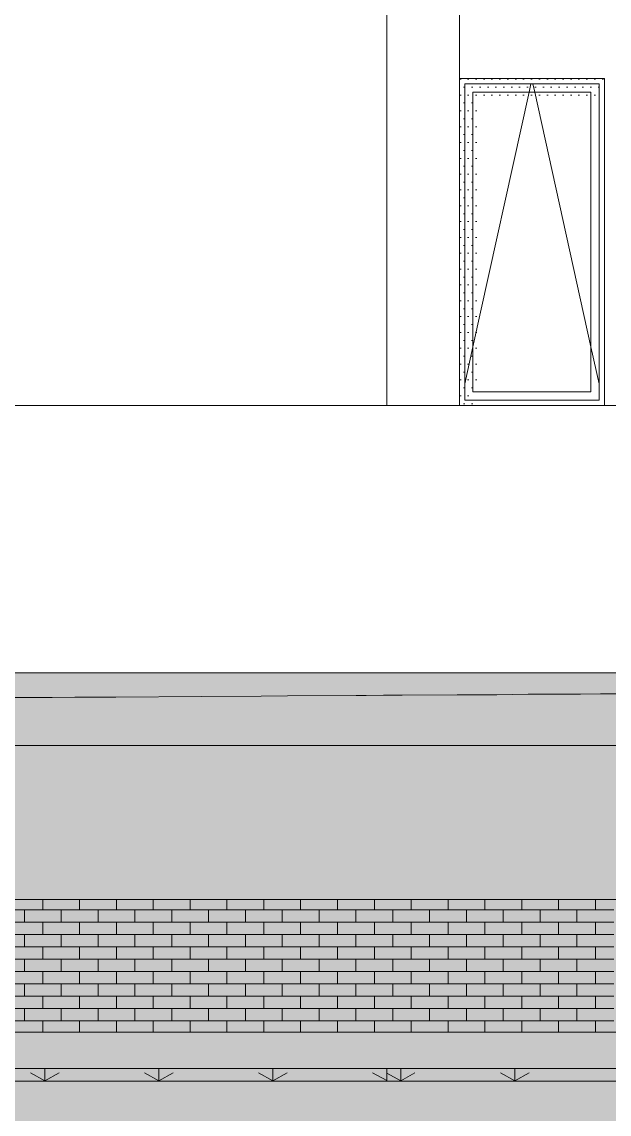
# Model space of a CAD drawing. Header units: metres. Extents: x -111189 to -108577, y -72951 to -72647.
# Drawn here: x -108786.35 to -108783.12, y -72944.9 to -72938.88 of the extents above; entities that cross this region are included whole.
import ezdxf

# ---------------------------------------------------------------- set-up
doc = ezdxf.new("R2010")
doc.units = ezdxf.units.M
doc.header["$MEASUREMENT"] = 0
for name, color, linetype in [('00 - DESENHO 2D', 7, 'Continuous'), ('01 - TERRENO PROPOSTO', 7, 'Continuous'), ('03 - LAJES', 7, 'Continuous'), ('05 - PAREDES..35', 7, 'Continuous'), ('06 - FORRA', 7, 'Continuous')]:
    doc.layers.add(name, color=color, linetype=linetype)
pattern_1 = [(360, (-108945.28672, -72941.59482), (0.021783658, 0.043567315), [0, -0.043567315])]

# ---------------------------------------------------------------- blocks, each defined once
blk = doc.blocks.new('Corte Elem_1871_1', base_point=(-108945.2867, -72941.5948))
at = {"layer": '05 - PAREDES..35', "linetype": 'Continuous', "lineweight": 13}
h = blk.add_hatch(dxfattribs=at)
h.set_pattern_fill('DOTS_0001', color=251, style=0, pattern_type=2)
h.set_pattern_definition(pattern_1)
h.paths.add_polyline_path([(-108788.652, -72938.7148), (-108788.652, -72940.9948), (-108788.6474, -72940.9948), (-108788.6474, -72940.8979), (-108788.5595, -72940.9948), (-108788.2611, -72940.9948), (-108788.2611, -72940.7889), (-108788.2727, -72940.776), (-108788.2368, -72940.776), (-108788.0385, -72940.9948), (-108787.8525, -72940.9948), (-108788.4052, -72940.385), (-108788.4552, -72940.385), (-108788.4552, -72940.535), (-108788.4193, -72940.5746), (-108788.6474, -72940.5746), (-108788.6474, -72938.72), (-108784.3406, -72938.72), (-108784.3406, -72938.5948), (-108784.342, -72938.5948), (-108784.342, -72938.7148)])
h.paths.add_polyline_path([(-108788.5719, -72940.776), (-108788.481, -72940.776), (-108788.481, -72940.8763)], flags=0)
h = blk.add_hatch(dxfattribs=at)
h.set_pattern_fill('DOTS_0001', color=251, style=0, pattern_type=2)
h.set_pattern_definition(pattern_1)
h.paths.add_polyline_path([(-108783.9406, -72939.1948), (-108783.9359, -72939.1948), (-108783.9359, -72938.5948), (-108783.9406, -72938.5948)])
at = {"layer": '05 - PAREDES..35', "color": 7, "linetype": 'Continuous', "lineweight": 13}
blk.add_line((-108784.342, -72938.5948), (-108784.3406, -72938.5948), dxfattribs=at)
blk = doc.blocks.new('Corte Elem_1878_1', base_point=(-108945.2867, -72941.5948))
at = {"layer": '03 - LAJES', "color": 7, "linetype": 'Continuous', "lineweight": 13}
blk.add_line((-108789.0406, -72944.6448), (-108779.0906, -72944.6448), dxfattribs=at)
blk = doc.blocks.new('*X2623', base_point=(-108945.2867, -72941.5948))
at = {"color": 254, "linetype": 'Continuous', "lineweight": 13}
for p, q in [((-108786.2362, -72943.7148), (-108786.2362, -72943.7708)), ((-108786.0332, -72943.7148), (-108786.0332, -72943.7708)), ((-108785.8302, -72943.7148), (-108785.8302, -72943.7708)), ((-108785.6272, -72943.7148), (-108785.6272, -72943.7708)), ((-108785.4242, -72943.7148), (-108785.4242, -72943.7708)), ((-108785.2212, -72943.7148), (-108785.2212, -72943.7708)), ((-108785.0182, -72943.7148), (-108785.0182, -72943.7708)), ((-108784.8152, -72943.7148), (-108784.8152, -72943.7708)), ((-108784.6122, -72943.7148), (-108784.6122, -72943.7708)), ((-108784.4092, -72943.7148), (-108784.4092, -72943.7708)), ((-108784.2062, -72943.7148), (-108784.2062, -72943.7708)), ((-108784.0032, -72943.7148), (-108784.0032, -72943.7708)), ((-108783.8002, -72943.7148), (-108783.8002, -72943.7708)), ((-108783.5972, -72943.7148), (-108783.5972, -72943.7708)), ((-108783.3942, -72943.7148), (-108783.3942, -72943.7708)), ((-108783.1912, -72943.7148), (-108783.1912, -72943.7708)), ((-108786.3377, -72943.7708), (-108786.5407, -72943.7708)), ((-108786.1347, -72943.7708), (-108786.3377, -72943.7708)), ((-108786.3377, -72943.8388), (-108786.3377, -72943.7708)), ((-108785.9317, -72943.7708), (-108786.1347, -72943.7708)), ((-108786.1347, -72943.8388), (-108786.1347, -72943.7708)), ((-108785.7287, -72943.7708), (-108785.9317, -72943.7708)), ((-108785.9317, -72943.8388), (-108785.9317, -72943.7708)), ((-108785.5257, -72943.7708), (-108785.7287, -72943.7708)), ((-108785.7287, -72943.8388), (-108785.7287, -72943.7708)), ((-108785.3227, -72943.7708), (-108785.5257, -72943.7708)), ((-108785.5257, -72943.8388), (-108785.5257, -72943.7708)), ((-108785.1197, -72943.7708), (-108785.3227, -72943.7708)), ((-108785.3227, -72943.8388), (-108785.3227, -72943.7708)), ((-108784.9167, -72943.7708), (-108785.1197, -72943.7708)), ((-108785.1197, -72943.8388), (-108785.1197, -72943.7708)), ((-108784.7137, -72943.7708), (-108784.9167, -72943.7708)), ((-108784.9167, -72943.8388), (-108784.9167, -72943.7708)), ((-108784.5107, -72943.7708), (-108784.7137, -72943.7708)), ((-108784.7137, -72943.8388), (-108784.7137, -72943.7708)), ((-108784.3077, -72943.7708), (-108784.5107, -72943.7708)), ((-108784.5107, -72943.8388), (-108784.5107, -72943.7708)), ((-108784.1047, -72943.7708), (-108784.3077, -72943.7708)), ((-108784.3077, -72943.8388), (-108784.3077, -72943.7708)), ((-108783.9017, -72943.7708), (-108784.1047, -72943.7708)), ((-108784.1047, -72943.8388), (-108784.1047, -72943.7708)), ((-108783.6987, -72943.7708), (-108783.9017, -72943.7708)), ((-108783.9017, -72943.8388), (-108783.9017, -72943.7708)), ((-108783.4957, -72943.7708), (-108783.6987, -72943.7708)), ((-108783.6987, -72943.8388), (-108783.6987, -72943.7708)), ((-108783.2927, -72943.7708), (-108783.4957, -72943.7708)), ((-108783.4957, -72943.8388), (-108783.4957, -72943.7708)), ((-108783.0897, -72943.7708), (-108783.2927, -72943.7708)), ((-108783.2927, -72943.8388), (-108783.2927, -72943.7708)), ((-108786.3377, -72943.8388), (-108786.5407, -72943.8388)), ((-108786.1347, -72943.8388), (-108786.3377, -72943.8388)), ((-108786.2362, -72943.8388), (-108786.2362, -72943.9068)), ((-108785.9317, -72943.8388), (-108786.1347, -72943.8388)), ((-108786.0332, -72943.8388), (-108786.0332, -72943.9068)), ((-108785.7287, -72943.8388), (-108785.9317, -72943.8388)), ((-108785.8302, -72943.8388), (-108785.8302, -72943.9068)), ((-108785.5257, -72943.8388), (-108785.7287, -72943.8388)), ((-108785.6272, -72943.8388), (-108785.6272, -72943.9068)), ((-108785.3227, -72943.8388), (-108785.5257, -72943.8388)), ((-108785.4242, -72943.8388), (-108785.4242, -72943.9068)), ((-108785.1197, -72943.8388), (-108785.3227, -72943.8388)), ((-108785.2212, -72943.8388), (-108785.2212, -72943.9068)), ((-108784.9167, -72943.8388), (-108785.1197, -72943.8388)), ((-108785.0182, -72943.8388), (-108785.0182, -72943.9068)), ((-108784.7137, -72943.8388), (-108784.9167, -72943.8388)), ((-108784.8152, -72943.8388), (-108784.8152, -72943.9068)), ((-108784.5107, -72943.8388), (-108784.7137, -72943.8388)), ((-108784.6122, -72943.8388), (-108784.6122, -72943.9068)), ((-108784.3077, -72943.8388), (-108784.5107, -72943.8388)), ((-108784.4092, -72943.8388), (-108784.4092, -72943.9068)), ((-108784.1047, -72943.8388), (-108784.3077, -72943.8388)), ((-108784.2062, -72943.8388), (-108784.2062, -72943.9068)), ((-108783.9017, -72943.8388), (-108784.1047, -72943.8388)), ((-108784.0032, -72943.8388), (-108784.0032, -72943.9068)), ((-108783.6987, -72943.8388), (-108783.9017, -72943.8388)), ((-108783.8002, -72943.8388), (-108783.8002, -72943.9068)), ((-108783.4957, -72943.8388), (-108783.6987, -72943.8388)), ((-108783.5972, -72943.8388), (-108783.5972, -72943.9068)), ((-108783.2927, -72943.8388), (-108783.4957, -72943.8388)), ((-108783.3942, -72943.8388), (-108783.3942, -72943.9068)), ((-108783.0897, -72943.8388), (-108783.2927, -72943.8388)), ((-108783.1912, -72943.8388), (-108783.1912, -72943.9068)), ((-108786.3377, -72943.9068), (-108786.5407, -72943.9068)), ((-108786.1347, -72943.9068), (-108786.3377, -72943.9068)), ((-108786.3377, -72943.9748), (-108786.3377, -72943.9068)), ((-108785.9317, -72943.9068), (-108786.1347, -72943.9068)), ((-108786.1347, -72943.9748), (-108786.1347, -72943.9068)), ((-108785.7287, -72943.9068), (-108785.9317, -72943.9068)), ((-108785.9317, -72943.9748), (-108785.9317, -72943.9068)), ((-108785.5257, -72943.9068), (-108785.7287, -72943.9068)), ((-108785.7287, -72943.9748), (-108785.7287, -72943.9068)), ((-108785.3227, -72943.9068), (-108785.5257, -72943.9068)), ((-108785.5257, -72943.9748), (-108785.5257, -72943.9068)), ((-108785.1197, -72943.9068), (-108785.3227, -72943.9068)), ((-108785.3227, -72943.9748), (-108785.3227, -72943.9068)), ((-108784.9167, -72943.9068), (-108785.1197, -72943.9068)), ((-108785.1197, -72943.9748), (-108785.1197, -72943.9068)), ((-108784.7137, -72943.9068), (-108784.9167, -72943.9068)), ((-108784.9167, -72943.9748), (-108784.9167, -72943.9068)), ((-108784.5107, -72943.9068), (-108784.7137, -72943.9068)), ((-108784.7137, -72943.9748), (-108784.7137, -72943.9068)), ((-108784.3077, -72943.9068), (-108784.5107, -72943.9068)), ((-108784.5107, -72943.9748), (-108784.5107, -72943.9068)), ((-108784.1047, -72943.9068), (-108784.3077, -72943.9068)), ((-108784.3077, -72943.9748), (-108784.3077, -72943.9068)), ((-108783.9017, -72943.9068), (-108784.1047, -72943.9068)), ((-108784.1047, -72943.9748), (-108784.1047, -72943.9068)), ((-108783.6987, -72943.9068), (-108783.9017, -72943.9068)), ((-108783.9017, -72943.9748), (-108783.9017, -72943.9068)), ((-108783.4957, -72943.9068), (-108783.6987, -72943.9068)), ((-108783.6987, -72943.9748), (-108783.6987, -72943.9068)), ((-108783.2927, -72943.9068), (-108783.4957, -72943.9068)), ((-108783.4957, -72943.9748), (-108783.4957, -72943.9068)), ((-108783.0897, -72943.9068), (-108783.2927, -72943.9068)), ((-108783.2927, -72943.9748), (-108783.2927, -72943.9068)), ((-108786.3377, -72943.9748), (-108786.5407, -72943.9748)), ((-108786.1347, -72943.9748), (-108786.3377, -72943.9748)), ((-108786.2362, -72943.9748), (-108786.2362, -72944.0428)), ((-108785.9317, -72943.9748), (-108786.1347, -72943.9748)), ((-108786.0332, -72943.9748), (-108786.0332, -72944.0428)), ((-108785.7287, -72943.9748), (-108785.9317, -72943.9748)), ((-108785.8302, -72943.9748), (-108785.8302, -72944.0428)), ((-108785.5257, -72943.9748), (-108785.7287, -72943.9748)), ((-108785.6272, -72943.9748), (-108785.6272, -72944.0428)), ((-108785.3227, -72943.9748), (-108785.5257, -72943.9748)), ((-108785.4242, -72943.9748), (-108785.4242, -72944.0428)), ((-108785.1197, -72943.9748), (-108785.3227, -72943.9748)), ((-108785.2212, -72943.9748), (-108785.2212, -72944.0428)), ((-108784.9167, -72943.9748), (-108785.1197, -72943.9748)), ((-108785.0182, -72943.9748), (-108785.0182, -72944.0428)), ((-108784.7137, -72943.9748), (-108784.9167, -72943.9748)), ((-108784.8152, -72943.9748), (-108784.8152, -72944.0428)), ((-108784.5107, -72943.9748), (-108784.7137, -72943.9748)), ((-108784.6122, -72943.9748), (-108784.6122, -72944.0428)), ((-108784.3077, -72943.9748), (-108784.5107, -72943.9748)), ((-108784.4092, -72943.9748), (-108784.4092, -72944.0428)), ((-108784.1047, -72943.9748), (-108784.3077, -72943.9748)), ((-108784.2062, -72943.9748), (-108784.2062, -72944.0428)), ((-108783.9017, -72943.9748), (-108784.1047, -72943.9748)), ((-108784.0032, -72943.9748), (-108784.0032, -72944.0428)), ((-108783.6987, -72943.9748), (-108783.9017, -72943.9748)), ((-108783.8002, -72943.9748), (-108783.8002, -72944.0428)), ((-108783.4957, -72943.9748), (-108783.6987, -72943.9748)), ((-108783.5972, -72943.9748), (-108783.5972, -72944.0428)), ((-108783.2927, -72943.9748), (-108783.4957, -72943.9748)), ((-108783.3942, -72943.9748), (-108783.3942, -72944.0428)), ((-108783.0897, -72943.9748), (-108783.2927, -72943.9748)), ((-108783.1912, -72943.9748), (-108783.1912, -72944.0428)), ((-108786.3377, -72944.0428), (-108786.5407, -72944.0428)), ((-108786.1347, -72944.0428), (-108786.3377, -72944.0428)), ((-108786.3377, -72944.1108), (-108786.3377, -72944.0428)), ((-108785.9317, -72944.0428), (-108786.1347, -72944.0428)), ((-108786.1347, -72944.1108), (-108786.1347, -72944.0428)), ((-108785.7287, -72944.0428), (-108785.9317, -72944.0428)), ((-108785.9317, -72944.1108), (-108785.9317, -72944.0428)), ((-108785.5257, -72944.0428), (-108785.7287, -72944.0428)), ((-108785.7287, -72944.1108), (-108785.7287, -72944.0428)), ((-108785.3227, -72944.0428), (-108785.5257, -72944.0428)), ((-108785.5257, -72944.1108), (-108785.5257, -72944.0428)), ((-108785.1197, -72944.0428), (-108785.3227, -72944.0428)), ((-108785.3227, -72944.1108), (-108785.3227, -72944.0428)), ((-108784.9167, -72944.0428), (-108785.1197, -72944.0428)), ((-108785.1197, -72944.1108), (-108785.1197, -72944.0428)), ((-108784.7137, -72944.0428), (-108784.9167, -72944.0428)), ((-108784.9167, -72944.1108), (-108784.9167, -72944.0428)), ((-108784.5107, -72944.0428), (-108784.7137, -72944.0428)), ((-108784.7137, -72944.1108), (-108784.7137, -72944.0428)), ((-108784.3077, -72944.0428), (-108784.5107, -72944.0428)), ((-108784.5107, -72944.1108), (-108784.5107, -72944.0428)), ((-108784.1047, -72944.0428), (-108784.3077, -72944.0428)), ((-108784.3077, -72944.1108), (-108784.3077, -72944.0428)), ((-108783.9017, -72944.0428), (-108784.1047, -72944.0428)), ((-108784.1047, -72944.1108), (-108784.1047, -72944.0428)), ((-108783.6987, -72944.0428), (-108783.9017, -72944.0428)), ((-108783.9017, -72944.1108), (-108783.9017, -72944.0428)), ((-108783.4957, -72944.0428), (-108783.6987, -72944.0428)), ((-108783.6987, -72944.1108), (-108783.6987, -72944.0428)), ((-108783.2927, -72944.0428), (-108783.4957, -72944.0428)), ((-108783.4957, -72944.1108), (-108783.4957, -72944.0428)), ((-108783.0897, -72944.0428), (-108783.2927, -72944.0428)), ((-108783.2927, -72944.1108), (-108783.2927, -72944.0428)), ((-108786.3377, -72944.1108), (-108786.5407, -72944.1108)), ((-108786.1347, -72944.1108), (-108786.3377, -72944.1108)), ((-108786.2362, -72944.1108), (-108786.2362, -72944.1788)), ((-108785.9317, -72944.1108), (-108786.1347, -72944.1108)), ((-108786.0332, -72944.1108), (-108786.0332, -72944.1788)), ((-108785.7287, -72944.1108), (-108785.9317, -72944.1108)), ((-108785.8302, -72944.1108), (-108785.8302, -72944.1788)), ((-108785.5257, -72944.1108), (-108785.7287, -72944.1108)), ((-108785.6272, -72944.1108), (-108785.6272, -72944.1788)), ((-108785.3227, -72944.1108), (-108785.5257, -72944.1108)), ((-108785.4242, -72944.1108), (-108785.4242, -72944.1788)), ((-108785.1197, -72944.1108), (-108785.3227, -72944.1108)), ((-108785.2212, -72944.1108), (-108785.2212, -72944.1788)), ((-108784.9167, -72944.1108), (-108785.1197, -72944.1108)), ((-108785.0182, -72944.1108), (-108785.0182, -72944.1788)), ((-108784.7137, -72944.1108), (-108784.9167, -72944.1108)), ((-108784.8152, -72944.1108), (-108784.8152, -72944.1788)), ((-108784.5107, -72944.1108), (-108784.7137, -72944.1108)), ((-108784.6122, -72944.1108), (-108784.6122, -72944.1788)), ((-108784.3077, -72944.1108), (-108784.5107, -72944.1108)), ((-108784.4092, -72944.1108), (-108784.4092, -72944.1788)), ((-108784.1047, -72944.1108), (-108784.3077, -72944.1108)), ((-108784.2062, -72944.1108), (-108784.2062, -72944.1788)), ((-108783.9017, -72944.1108), (-108784.1047, -72944.1108)), ((-108784.0032, -72944.1108), (-108784.0032, -72944.1788)), ((-108783.6987, -72944.1108), (-108783.9017, -72944.1108)), ((-108783.8002, -72944.1108), (-108783.8002, -72944.1788)), ((-108783.4957, -72944.1108), (-108783.6987, -72944.1108)), ((-108783.5972, -72944.1108), (-108783.5972, -72944.1788)), ((-108783.2927, -72944.1108), (-108783.4957, -72944.1108)), ((-108783.3942, -72944.1108), (-108783.3942, -72944.1788)), ((-108783.0897, -72944.1108), (-108783.2927, -72944.1108)), ((-108783.1912, -72944.1108), (-108783.1912, -72944.1788)), ((-108786.3377, -72944.1788), (-108786.5407, -72944.1788)), ((-108786.1347, -72944.1788), (-108786.3377, -72944.1788)), ((-108786.3377, -72944.2468), (-108786.3377, -72944.1788)), ((-108785.9317, -72944.1788), (-108786.1347, -72944.1788)), ((-108786.1347, -72944.2468), (-108786.1347, -72944.1788)), ((-108785.7287, -72944.1788), (-108785.9317, -72944.1788)), ((-108785.9317, -72944.2468), (-108785.9317, -72944.1788)), ((-108785.5257, -72944.1788), (-108785.7287, -72944.1788)), ((-108785.7287, -72944.2468), (-108785.7287, -72944.1788)), ((-108785.3227, -72944.1788), (-108785.5257, -72944.1788)), ((-108785.5257, -72944.2468), (-108785.5257, -72944.1788)), ((-108785.1197, -72944.1788), (-108785.3227, -72944.1788)), ((-108785.3227, -72944.2468), (-108785.3227, -72944.1788)), ((-108784.9167, -72944.1788), (-108785.1197, -72944.1788)), ((-108785.1197, -72944.2468), (-108785.1197, -72944.1788)), ((-108784.7137, -72944.1788), (-108784.9167, -72944.1788)), ((-108784.9167, -72944.2468), (-108784.9167, -72944.1788)), ((-108784.5107, -72944.1788), (-108784.7137, -72944.1788)), ((-108784.7137, -72944.2468), (-108784.7137, -72944.1788)), ((-108784.3077, -72944.1788), (-108784.5107, -72944.1788)), ((-108784.5107, -72944.2468), (-108784.5107, -72944.1788)), ((-108784.1047, -72944.1788), (-108784.3077, -72944.1788)), ((-108784.3077, -72944.2468), (-108784.3077, -72944.1788)), ((-108783.9017, -72944.1788), (-108784.1047, -72944.1788)), ((-108784.1047, -72944.2468), (-108784.1047, -72944.1788)), ((-108783.6987, -72944.1788), (-108783.9017, -72944.1788)), ((-108783.9017, -72944.2468), (-108783.9017, -72944.1788)), ((-108783.4957, -72944.1788), (-108783.6987, -72944.1788)), ((-108783.6987, -72944.2468), (-108783.6987, -72944.1788)), ((-108783.2927, -72944.1788), (-108783.4957, -72944.1788)), ((-108783.4957, -72944.2468), (-108783.4957, -72944.1788)), ((-108783.0897, -72944.1788), (-108783.2927, -72944.1788)), ((-108783.2927, -72944.2468), (-108783.2927, -72944.1788)), ((-108786.3377, -72944.2468), (-108786.5407, -72944.2468)), ((-108786.1347, -72944.2468), (-108786.3377, -72944.2468)), ((-108786.2362, -72944.2468), (-108786.2362, -72944.3148)), ((-108785.9317, -72944.2468), (-108786.1347, -72944.2468)), ((-108786.0332, -72944.2468), (-108786.0332, -72944.3148)), ((-108785.7287, -72944.2468), (-108785.9317, -72944.2468)), ((-108785.8302, -72944.2468), (-108785.8302, -72944.3148)), ((-108785.5257, -72944.2468), (-108785.7287, -72944.2468)), ((-108785.6272, -72944.2468), (-108785.6272, -72944.3148)), ((-108785.3227, -72944.2468), (-108785.5257, -72944.2468)), ((-108785.4242, -72944.2468), (-108785.4242, -72944.3148)), ((-108785.1197, -72944.2468), (-108785.3227, -72944.2468)), ((-108785.2212, -72944.2468), (-108785.2212, -72944.3148)), ((-108784.9167, -72944.2468), (-108785.1197, -72944.2468)), ((-108785.0182, -72944.2468), (-108785.0182, -72944.3148)), ((-108784.7137, -72944.2468), (-108784.9167, -72944.2468)), ((-108784.8152, -72944.2468), (-108784.8152, -72944.3148)), ((-108784.5107, -72944.2468), (-108784.7137, -72944.2468)), ((-108784.6122, -72944.2468), (-108784.6122, -72944.3148)), ((-108784.3077, -72944.2468), (-108784.5107, -72944.2468)), ((-108784.4092, -72944.2468), (-108784.4092, -72944.3148)), ((-108784.1047, -72944.2468), (-108784.3077, -72944.2468)), ((-108784.2062, -72944.2468), (-108784.2062, -72944.3148)), ((-108783.9017, -72944.2468), (-108784.1047, -72944.2468)), ((-108784.0032, -72944.2468), (-108784.0032, -72944.3148)), ((-108783.6987, -72944.2468), (-108783.9017, -72944.2468)), ((-108783.8002, -72944.2468), (-108783.8002, -72944.3148)), ((-108783.4957, -72944.2468), (-108783.6987, -72944.2468)), ((-108783.5972, -72944.2468), (-108783.5972, -72944.3148)), ((-108783.2927, -72944.2468), (-108783.4957, -72944.2468)), ((-108783.3942, -72944.2468), (-108783.3942, -72944.3148)), ((-108783.0897, -72944.2468), (-108783.2927, -72944.2468)), ((-108783.1912, -72944.2468), (-108783.1912, -72944.3148)), ((-108786.3377, -72944.3148), (-108786.5407, -72944.3148)), ((-108786.1347, -72944.3148), (-108786.3377, -72944.3148)), ((-108786.3377, -72944.3828), (-108786.3377, -72944.3148)), ((-108785.9317, -72944.3148), (-108786.1347, -72944.3148)), ((-108786.1347, -72944.3828), (-108786.1347, -72944.3148)), ((-108785.7287, -72944.3148), (-108785.9317, -72944.3148)), ((-108785.9317, -72944.3828), (-108785.9317, -72944.3148)), ((-108785.5257, -72944.3148), (-108785.7287, -72944.3148)), ((-108785.7287, -72944.3828), (-108785.7287, -72944.3148)), ((-108785.3227, -72944.3148), (-108785.5257, -72944.3148)), ((-108785.5257, -72944.3828), (-108785.5257, -72944.3148)), ((-108785.1197, -72944.3148), (-108785.3227, -72944.3148)), ((-108785.3227, -72944.3828), (-108785.3227, -72944.3148)), ((-108784.9167, -72944.3148), (-108785.1197, -72944.3148)), ((-108785.1197, -72944.3828), (-108785.1197, -72944.3148)), ((-108784.7137, -72944.3148), (-108784.9167, -72944.3148)), ((-108784.9167, -72944.3828), (-108784.9167, -72944.3148)), ((-108784.5107, -72944.3148), (-108784.7137, -72944.3148)), ((-108784.7137, -72944.3828), (-108784.7137, -72944.3148)), ((-108784.3077, -72944.3148), (-108784.5107, -72944.3148)), ((-108784.5107, -72944.3828), (-108784.5107, -72944.3148)), ((-108784.1047, -72944.3148), (-108784.3077, -72944.3148)), ((-108784.3077, -72944.3828), (-108784.3077, -72944.3148)), ((-108783.9017, -72944.3148), (-108784.1047, -72944.3148)), ((-108784.1047, -72944.3828), (-108784.1047, -72944.3148)), ((-108783.6987, -72944.3148), (-108783.9017, -72944.3148)), ((-108783.9017, -72944.3828), (-108783.9017, -72944.3148)), ((-108783.4957, -72944.3148), (-108783.6987, -72944.3148)), ((-108783.6987, -72944.3828), (-108783.6987, -72944.3148)), ((-108783.2927, -72944.3148), (-108783.4957, -72944.3148)), ((-108783.4957, -72944.3828), (-108783.4957, -72944.3148)), ((-108783.0897, -72944.3148), (-108783.2927, -72944.3148)), ((-108783.2927, -72944.3828), (-108783.2927, -72944.3148)), ((-108786.3377, -72944.3828), (-108786.5407, -72944.3828)), ((-108786.1347, -72944.3828), (-108786.3377, -72944.3828)), ((-108786.2362, -72944.3828), (-108786.2362, -72944.4448)), ((-108785.9317, -72944.3828), (-108786.1347, -72944.3828)), ((-108786.0332, -72944.3828), (-108786.0332, -72944.4448)), ((-108785.7287, -72944.3828), (-108785.9317, -72944.3828)), ((-108785.8302, -72944.3828), (-108785.8302, -72944.4448)), ((-108785.5257, -72944.3828), (-108785.7287, -72944.3828)), ((-108785.6272, -72944.3828), (-108785.6272, -72944.4448)), ((-108785.3227, -72944.3828), (-108785.5257, -72944.3828)), ((-108785.4242, -72944.3828), (-108785.4242, -72944.4448)), ((-108785.1197, -72944.3828), (-108785.3227, -72944.3828)), ((-108785.2212, -72944.3828), (-108785.2212, -72944.4448)), ((-108784.9167, -72944.3828), (-108785.1197, -72944.3828)), ((-108785.0182, -72944.3828), (-108785.0182, -72944.4448)), ((-108784.7137, -72944.3828), (-108784.9167, -72944.3828)), ((-108784.8152, -72944.3828), (-108784.8152, -72944.4448)), ((-108784.5107, -72944.3828), (-108784.7137, -72944.3828)), ((-108784.6122, -72944.3828), (-108784.6122, -72944.4448)), ((-108784.3077, -72944.3828), (-108784.5107, -72944.3828)), ((-108784.4092, -72944.3828), (-108784.4092, -72944.4448)), ((-108784.1047, -72944.3828), (-108784.3077, -72944.3828)), ((-108784.2062, -72944.3828), (-108784.2062, -72944.4448)), ((-108783.9017, -72944.3828), (-108784.1047, -72944.3828)), ((-108784.0032, -72944.3828), (-108784.0032, -72944.4448)), ((-108783.6987, -72944.3828), (-108783.9017, -72944.3828)), ((-108783.8002, -72944.3828), (-108783.8002, -72944.4448)), ((-108783.4957, -72944.3828), (-108783.6987, -72944.3828)), ((-108783.5972, -72944.3828), (-108783.5972, -72944.4448)), ((-108783.2927, -72944.3828), (-108783.4957, -72944.3828)), ((-108783.3942, -72944.3828), (-108783.3942, -72944.4448)), ((-108783.0897, -72944.3828), (-108783.2927, -72944.3828)), ((-108783.1912, -72944.3828), (-108783.1912, -72944.4448))]:
    blk.add_line(p, q, dxfattribs=at)
blk = doc.blocks.new('Corte Elem_1881_1', base_point=(-108945.2867, -72941.5948))
at = {"linetype": 'Continuous', "lineweight": 13}
h = blk.add_hatch(dxfattribs=at)
h.set_pattern_fill('DOTS_0001', color=251, style=0, pattern_type=2)
h.set_pattern_definition(pattern_1)
h.paths.add_polyline_path([(-108779.3406, -72943.7148), (-108788.7906, -72943.7148), (-108788.7906, -72944.4448), (-108787.0642, -72944.4448), (-108787.0642, -72944.2813), (-108787.0693, -72944.2762), (-108779.3406, -72944.2762)])
at = {"color": 7, "linetype": 'Continuous', "lineweight": 13}
blk.add_line((-108788.7906, -72944.4448), (-108779.3406, -72944.4448), dxfattribs=at)
at = {"lineweight": 0}
blk.add_blockref('*X2623', (-108945.2867, -72941.5948), dxfattribs=at)
blk = doc.blocks.new('Corte Elem_1885_1', base_point=(-108945.2867, -72941.5948))
at = {"layer": '05 - PAREDES..35', "linetype": 'Continuous', "lineweight": 13}
h = blk.add_hatch(dxfattribs=at)
h.set_pattern_fill('DOTS_0001', color=251, style=0, pattern_type=2)
h.set_pattern_definition(pattern_1)
h.paths.add_polyline_path([(-108783.9406, -72939.2248), (-108783.9106, -72939.2248), (-108783.1706, -72939.2248), (-108783.1406, -72939.2248), (-108783.1406, -72939.1948), (-108783.9406, -72939.1948)])
h = blk.add_hatch(dxfattribs=at)
h.set_pattern_fill('DOTS_0001', color=251, style=0, pattern_type=2)
h.set_pattern_definition(pattern_1)
h.paths.add_polyline_path([(-108783.9406, -72939.2248), (-108783.9406, -72940.9648), (-108783.9106, -72940.9648), (-108783.9106, -72939.2248)])
h = blk.add_hatch(dxfattribs=at)
h.set_pattern_fill('DOTS_0001', color=251, style=0, pattern_type=2)
h.set_pattern_definition(pattern_1)
h.paths.add_polyline_path([(-108783.9106, -72939.2698), (-108783.8656, -72939.2698), (-108783.2156, -72939.2698), (-108783.1706, -72939.2698), (-108783.1706, -72939.2248), (-108783.9106, -72939.2248)])
h = blk.add_hatch(dxfattribs=at)
h.set_pattern_fill('DOTS_0001', color=251, style=0, pattern_type=2)
h.set_pattern_definition(pattern_1)
h.paths.add_polyline_path([(-108783.1706, -72939.2248), (-108783.1706, -72939.272), (-108783.1406, -72939.272), (-108783.1406, -72939.2248)])
h = blk.add_hatch(dxfattribs=at)
h.set_pattern_fill('DOTS_0001', color=251, style=0, pattern_type=2)
h.set_pattern_definition(pattern_1)
h.paths.add_polyline_path([(-108783.8656, -72939.2698), (-108783.9106, -72939.2698), (-108783.9106, -72940.9198), (-108783.8656, -72940.9198)])
h = blk.add_hatch(dxfattribs=at)
h.set_pattern_fill('DOTS_0001', color=251, style=0, pattern_type=2)
h.set_pattern_definition(pattern_1)
h.paths.add_polyline_path([(-108783.8656, -72939.2698), (-108783.8656, -72940.9198), (-108783.8427, -72940.9198), (-108783.8427, -72939.2977), (-108783.2156, -72939.2977), (-108783.2156, -72939.2698)])
h = blk.add_hatch(dxfattribs=at)
h.set_pattern_fill('DOTS_0001', color=251, style=0, pattern_type=2)
h.set_pattern_definition(pattern_1)
h.paths.add_polyline_path([(-108783.2156, -72939.29), (-108783.1706, -72939.29), (-108783.1706, -72939.2698), (-108783.2156, -72939.2698)])
h = blk.add_hatch(dxfattribs=at)
h.set_pattern_fill('DOTS_0001', color=251, style=0, pattern_type=2)
h.set_pattern_definition(pattern_1)
h.paths.add_polyline_path([(-108783.9406, -72940.9948), (-108783.866, -72940.9948), (-108783.866, -72940.9648), (-108783.9406, -72940.9648)])
h = blk.add_hatch(dxfattribs=at)
h.set_pattern_fill('DOTS_0001', color=251, style=0, pattern_type=2)
h.set_pattern_definition(pattern_1)
h.paths.add_polyline_path([(-108783.9106, -72940.9198), (-108783.9106, -72940.9648), (-108783.8496, -72940.9648), (-108783.8496, -72940.9198)])
at = {"layer": '05 - PAREDES..35', "color": 7, "linetype": 'Continuous', "lineweight": 13}
for p, q in [((-108783.9406, -72939.1948), (-108783.1406, -72939.1948)), ((-108783.9106, -72940.9648), (-108783.9106, -72939.2248)), ((-108783.9106, -72939.2248), (-108783.1706, -72939.2248)), ((-108783.556, -72939.2698), (-108783.5461, -72939.2248)), ((-108783.5251, -72939.2698), (-108783.5351, -72939.2248)), ((-108783.1706, -72939.2248), (-108783.1706, -72940.9648)), ((-108783.1406, -72939.1948), (-108783.1406, -72940.9948)), ((-108783.8656, -72940.9198), (-108783.8656, -72939.2698)), ((-108783.8656, -72939.2698), (-108783.2156, -72939.2698)), ((-108783.8656, -72940.6726), (-108783.556, -72939.2698)), ((-108783.2156, -72940.6726), (-108783.5251, -72939.2698)), ((-108783.2156, -72939.2698), (-108783.2156, -72940.9198)), ((-108783.9106, -72940.8765), (-108783.8656, -72940.6726)), ((-108783.1706, -72940.8765), (-108783.2156, -72940.6726)), ((-108783.1706, -72940.9648), (-108783.9106, -72940.9648)), ((-108783.2156, -72940.9198), (-108783.8656, -72940.9198))]:
    blk.add_line(p, q, dxfattribs=at)
blk = doc.blocks.new('Corte Elem_1892_1', base_point=(-108945.2867, -72941.5948))
at = {"layer": '03 - LAJES', "color": 7, "linetype": 'Continuous', "lineweight": 20}
for p, q in [((-108779.3706, -72942.4665), (-108788.6506, -72942.4665)), ((-108779.0906, -72942.8665), (-108788.6506, -72942.8665))]:
    blk.add_line(p, q, dxfattribs=at)
blk = doc.blocks.new('Corte Elem_1903_1', base_point=(-108945.2867, -72941.5948))
at = {"layer": '06 - FORRA', "color": 7, "linetype": 'Continuous', "lineweight": 13}
for p, q in [((-108785.6901, -72940.9948), (-108784.3406, -72940.9948)), ((-108783.9406, -72940.9948), (-108779.4806, -72940.9948))]:
    blk.add_line(p, q, dxfattribs=at)
blk = doc.blocks.new('Corte Elem_1904_1', base_point=(-108945.2867, -72941.5948))
at = {"layer": '06 - FORRA', "linetype": 'Continuous', "lineweight": 13}
h = blk.add_hatch(dxfattribs=at)
h.set_pattern_fill('DOTS_0001', color=251, style=0, pattern_type=2)
h.set_pattern_definition(pattern_1)
h.paths.add_polyline_path([(-108789.052, -72940.9948), (-108789.052, -72941.1382), (-108789.0406, -72941.1508), (-108789.0406, -72940.9948)])
h = blk.add_hatch(dxfattribs=at)
h.set_pattern_fill('DOTS_0001', color=251, style=0, pattern_type=2)
h.set_pattern_definition(pattern_1)
h.paths.add_polyline_path([(-108788.8906, -72941.1112), (-108788.8906, -72941.791), (-108788.4857, -72941.791), (-108788.4857, -72942.4665), (-108788.2657, -72942.4665), (-108788.2657, -72941.791), (-108787.2589, -72941.791), (-108787.2589, -72941.4938), (-108787.5139, -72941.2123), (-108787.6554, -72941.2123), (-108787.8525, -72940.9948), (-108788.0385, -72940.9948), (-108787.8413, -72941.2123), (-108788.1764, -72941.2123), (-108788.2657, -72941.1138), (-108788.2657, -72940.9948), (-108788.5595, -72940.9948), (-108788.4857, -72941.0763), (-108788.4857, -72941.2123), (-108788.7989, -72941.2123)])
h = blk.add_hatch(dxfattribs=at)
h.set_pattern_fill('DOTS_0001', color=251, style=0, pattern_type=2)
h.set_pattern_definition(pattern_1)
h.paths.add_polyline_path([(-108789.0406, -72941.2123), (-108789.052, -72941.2123), (-108789.052, -72941.791), (-108789.0406, -72941.791)])
at = {"layer": '06 - FORRA', "color": 7, "linetype": 'Continuous', "lineweight": 13}
for p, q in [((-108789.052, -72940.9948), (-108789.052, -72942.4665)), ((-108788.652, -72940.9948), (-108785.6901, -72940.9948))]:
    blk.add_line(p, q, dxfattribs=at)
blk = doc.blocks.new('Corte Elem_2015_1', base_point=(-108945.2867, -72941.5948))
at = {"layer": '06 - FORRA', "linetype": 'Continuous', "lineweight": 13}
h = blk.add_hatch(dxfattribs=at)
h.set_pattern_fill('DOTS_0001', color=251, style=0, pattern_type=2)
h.set_pattern_definition(pattern_1)
h.paths.add_polyline_path([(-108784.3406, -72935.7183), (-108784.2309, -72935.658), (-108784.2309, -72935.658), (-108783.9406, -72935.4983), (-108783.9406, -72935.3518), (-108784.3195, -72935.5602), (-108784.3195, -72935.5603), (-108784.3406, -72935.5719)])
at = {"layer": '06 - FORRA', "color": 7, "linetype": 'Continuous', "lineweight": 13}
for p, q in [((-108783.9406, -72935.3518), (-108783.9406, -72940.9948)), ((-108784.3406, -72935.5719), (-108784.3406, -72940.9948)), ((-108784.3406, -72940.9948), (-108783.9406, -72940.9948))]:
    blk.add_line(p, q, dxfattribs=at)
blk = doc.blocks.new('Corte Elem_2019_1', base_point=(-108945.2867, -72941.5948))
at = {"layer": '01 - TERRENO PROPOSTO', "color": 7, "linetype": 'Continuous', "lineweight": 20, "flags": 128}
for points in [[(-108782.9514, -72942.5818), (-108783.1621, -72942.5816), (-108783.2723, -72942.5848), (-108783.4458, -72942.5848), (-108783.5608, -72942.585), (-108783.7339, -72942.5872), (-108783.8456, -72942.5874), (-108783.9523, -72942.588), (-108784.2558, -72942.59), (-108784.3585, -72942.5906), (-108784.4539, -72942.5913), (-108784.5102, -72942.5917), (-108784.8885, -72942.5937), (-108785.0328, -72942.5947), (-108785.3614, -72942.5963), (-108785.8328, -72942.5999), (-108786.0598, -72942.6011), (-108786.1841, -72942.602), (-108786.2555, -72942.6024), (-108786.4884, -72942.6033)], [(-108774.2745, -72943.7148), (-108788.6506, -72943.7148), (-108789.041, -72943.7148)]]:
    blk.add_lwpolyline(points, dxfattribs=at)
blk = doc.blocks.new('Corte Elem_2021_1', base_point=(-108945.2867, -72941.5948))
at = {"layer": '01 - TERRENO PROPOSTO', "color": 251, "linetype": 'Continuous', "lineweight": 13}
for p, q in [((-108786.2249, -72944.7125), (-108786.3034, -72944.6692)), ((-108786.2249, -72944.7125), (-108786.2249, -72944.6448)), ((-108786.2249, -72944.7125), (-108786.1463, -72944.6692)), ((-108785.5966, -72944.7125), (-108785.6751, -72944.6692)), ((-108785.5966, -72944.7125), (-108785.5966, -72944.6448)), ((-108785.5966, -72944.7125), (-108785.518, -72944.6692)), ((-108784.9682, -72944.7125), (-108785.0468, -72944.6692)), ((-108784.9682, -72944.7125), (-108784.9682, -72944.6448)), ((-108784.9682, -72944.7125), (-108784.8897, -72944.6692)), ((-108784.3406, -72944.7121), (-108784.4184, -72944.6692)), ((-108784.3406, -72944.6448), (-108784.3406, -72944.7148)), ((-108784.2637, -72944.7125), (-108784.3406, -72944.6701)), ((-108784.2637, -72944.7125), (-108784.2637, -72944.6448)), ((-108784.2637, -72944.7125), (-108784.1852, -72944.6692)), ((-108783.6354, -72944.7125), (-108783.714, -72944.6692)), ((-108783.6354, -72944.7125), (-108783.6354, -72944.6448)), ((-108783.6354, -72944.7125), (-108783.5569, -72944.6692)), ((-108789.0406, -72944.7148), (-108784.3406, -72944.7148)), ((-108784.3406, -72944.7148), (-108779.0906, -72944.7148))]:
    blk.add_line(p, q, dxfattribs=at)

msp = doc.modelspace()

# ---------------------------------------------------------------- hatches: boundary and pattern name
at = {"layer": '00 - DESENHO 2D', "linetype": 'Continuous', "lineweight": 13}
msp.add_hatch(color=251, dxfattribs=at).paths.add_polyline_path([(-108773.5623, -72942.3918), (-108774.0745, -72942.3918), (-108774.0745, -72940.8909), (-108774.2745, -72940.8909), (-108774.2745, -72942.3918), (-108776.2281, -72942.3832), (-108776.8769, -72942.3855), (-108777.8906, -72942.426), (-108777.8906, -72942.126), (-108779.0906, -72942.126), (-108779.0906, -72942.2963), (-108779.3706, -72942.2963), (-108779.3706, -72942.4665), (-108788.8906, -72942.4665), (-108788.8906, -72942.5466), (-108789.0406, -72942.5565), (-108789.0406, -72942.4665), (-108793.7957, -72942.4665), (-108793.7957, -72940.0458), (-108788.8406, -72940.0458), (-108788.8406, -72939.7519), (-108789.0406, -72939.7519), (-108789.0406, -72939.8458), (-108793.7955, -72939.8458), (-108793.7955, -72939.7486), (-108794.0062, -72939.7486), (-108794.0062, -72942.7426), (-108794.856, -72942.7426), (-108796.6559, -72942.8146), (-108797.6299, -72942.7426), (-108797.6299, -72951.1828), (-108773.5623, -72951.1828)])

# ---------------------------------------------------------------- linework, layer by layer
at = {"layer": '00 - DESENHO 2D', "color": 7, "linetype": 'Continuous', "lineweight": 5, "flags": 128}
msp.add_lwpolyline([(-108776.8769, -72942.3855), (-108777.8906, -72942.426), (-108777.8906, -72942.126), (-108779.0906, -72942.126), (-108779.0906, -72942.2963), (-108779.3706, -72942.2963), (-108779.3706, -72942.4665), (-108788.8906, -72942.4665), (-108788.8906, -72942.5466), (-108789.0406, -72942.5565), (-108789.0406, -72942.4665), (-108793.7957, -72942.4665)], dxfattribs=at)

# ---------------------------------------------------------------- block references
at = {"lineweight": 0}
msp.add_blockref('Corte Elem_1881_1', (-108945.2867, -72941.5948), dxfattribs=at)
at = {"layer": '01 - TERRENO PROPOSTO', "lineweight": 0}
for name in ['Corte Elem_2019_1', 'Corte Elem_2021_1']:
    msp.add_blockref(name, (-108945.2867, -72941.5948), dxfattribs=at)
at = {"layer": '03 - LAJES', "lineweight": 0}
for name in ['Corte Elem_1892_1', 'Corte Elem_1878_1']:
    msp.add_blockref(name, (-108945.2867, -72941.5948), dxfattribs=at)
at = {"layer": '05 - PAREDES..35', "lineweight": 0}
for name in ['Corte Elem_1871_1', 'Corte Elem_1885_1']:
    msp.add_blockref(name, (-108945.2867, -72941.5948), dxfattribs=at)
at = {"layer": '06 - FORRA', "lineweight": 0}
for name in ['Corte Elem_2015_1', 'Corte Elem_1904_1', 'Corte Elem_1903_1']:
    msp.add_blockref(name, (-108945.2867, -72941.5948), dxfattribs=at)

doc.saveas('drawing.dxf')
